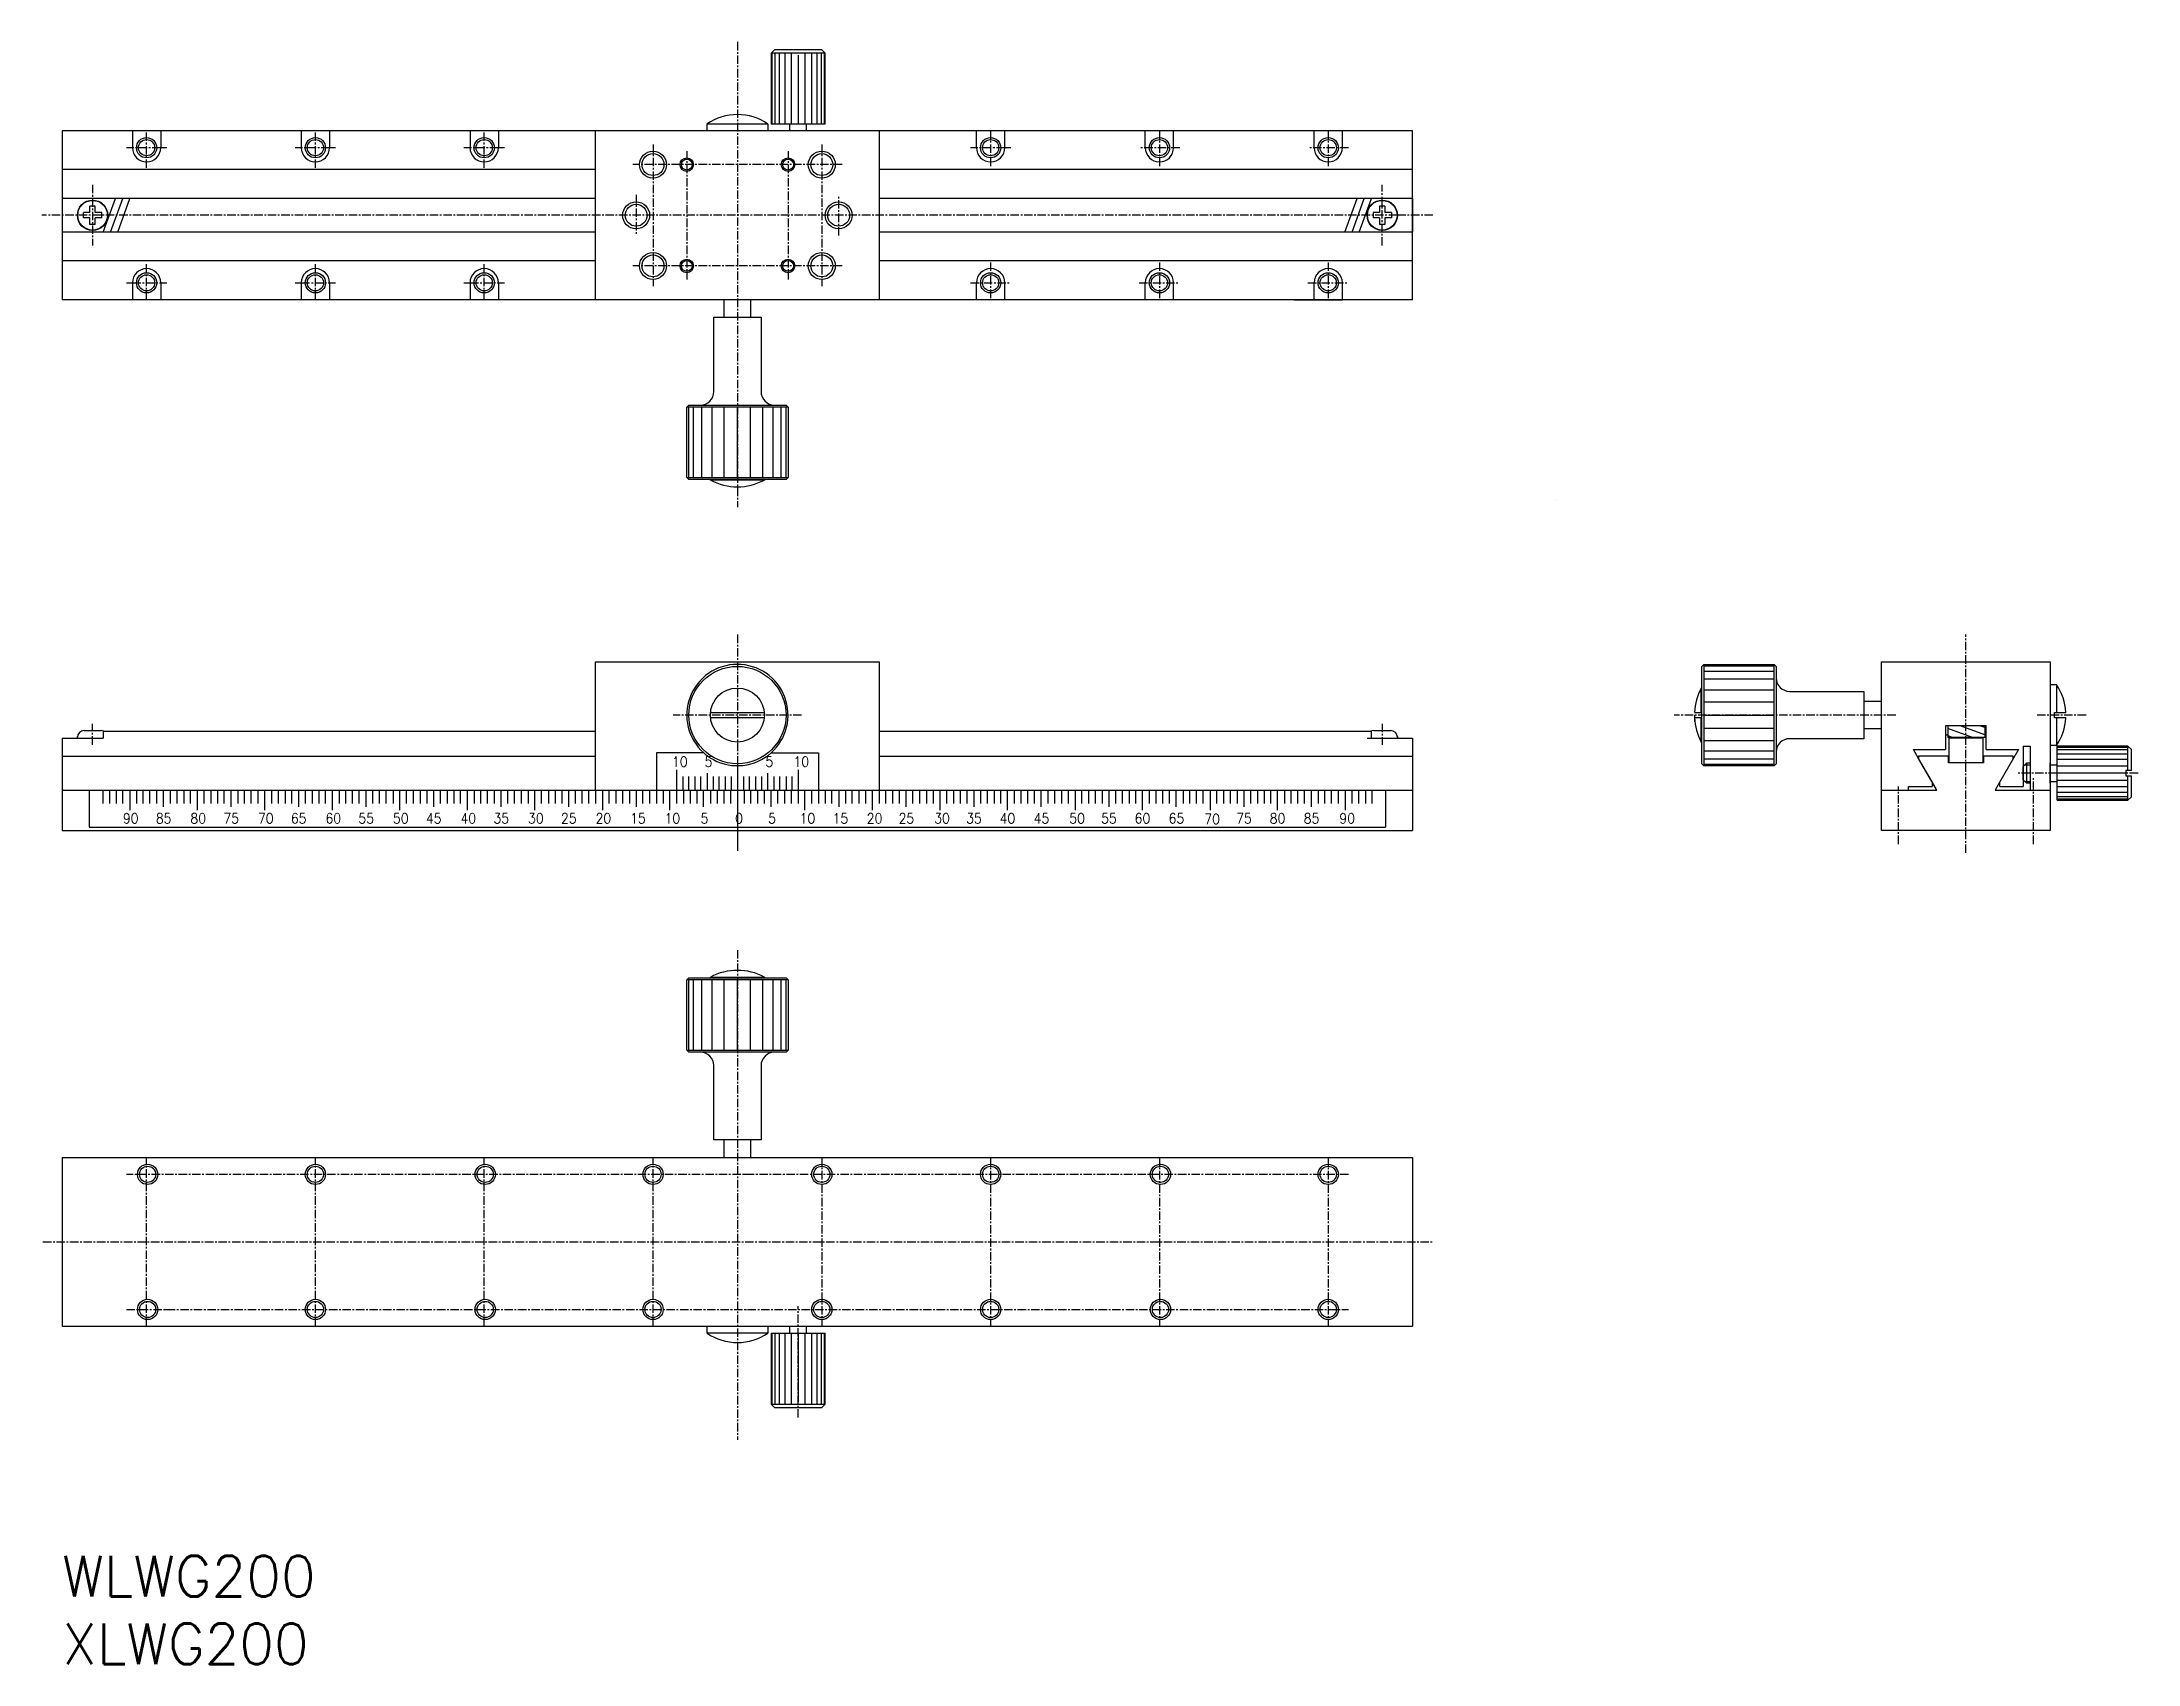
# Model space of a CAD drawing. Extents: x 1160 to 1471, y 1780 to 2020.
import ezdxf

# ---------------------------------------------------------------- set-up
doc = ezdxf.new("R2010")
doc.units = 0
doc.linetypes.add('CENTER', pattern=[2, 1.25, -0.25, 0.25, -0.25])
doc.layers.get('0').update_dxf_attribs({"linetype": 'CONTINUOUS'})
doc.layers.add('CENTER', color=1, linetype='CENTER')
doc.styles.add('CONVERTER_1', font='txt.shx', dxfattribs={"width": 0.9})
doc.styles.get("Standard").update_dxf_attribs({"font": 'TXT', "bigfont": 'BIGFONT'})

msp = doc.modelspace()

# ---------------------------------------------------------------- linework, layer by layer
at = {"color": 7, "linetype": 'CONTINUOUS'}
for p, q in [((1268.09, 2018.33), (1268.59, 2018.83)), ((1268.09, 2018.33), (1268.09, 2007.83)), ((1275.59, 2018.83), (1268.59, 2018.83)), ((1275.59, 2018.83), (1276.09, 2018.33)), ((1276.09, 2007.83), (1276.09, 2018.33)), ((1163.09, 2006.83), (1163.09, 2001.08)), ((1163.09, 2006.83), (1163.09, 1981.83)), ((1363.09, 2006.83), (1163.09, 2006.83)), ((1177.69, 2006.83), (1173.49, 2006.83)), ((1173.49, 2006.83), (1173.49, 2004.33)), ((1180.59, 2006.83), (1173.49, 2006.83)), ((1180.59, 2006.83), (1173.49, 2006.83)), ((1180.59, 2006.83), (1175.59, 2006.83)), ((1180.59, 2006.83), (1175.59, 2006.83)), ((1180.59, 2006.83), (1175.59, 2006.83)), ((1180.59, 2006.83), (1175.59, 2006.83)), ((1177.69, 2006.83), (1177.69, 2004.33)), ((1198.49, 2006.83), (1198.49, 2004.33)), ((1202.69, 2006.83), (1202.69, 2004.33)), ((1223.49, 2006.83), (1223.49, 2004.33)), ((1227.69, 2006.83), (1227.69, 2004.33)), ((1242.09, 2001.08), (1242.09, 2006.83)), ((1284.09, 2006.83), (1242.09, 2006.83)), ((1258.59, 2006.83), (1258.59, 2007.85)), ((1258.59, 2007.85), (1267.61, 2007.85)), ((1267.61, 2007.83), (1267.61, 2006.83)), ((1267.61, 2007.83), (1267.61, 2006.83)), ((1267.61, 2007.83), (1267.61, 2006.83)), ((1267.61, 2007.83), (1267.61, 2006.83)), ((1270.86, 2007.83), (1268.09, 2007.83)), ((1273.59, 2006.83), (1270.59, 2006.83)), ((1270.86, 2006.83), (1270.86, 2007.83)), ((1272.09, 2007.83), (1270.86, 2007.83)), ((1273.31, 2007.83), (1272.09, 2007.83)), ((1276.09, 2007.83), (1273.31, 2007.83)), ((1273.31, 2006.83), (1273.31, 2007.83)), ((1284.09, 2006.83), (1284.09, 2001.08)), ((1298.49, 2004.33), (1298.49, 2006.83)), ((1302.69, 2004.33), (1302.69, 2006.83)), ((1323.49, 2004.33), (1323.49, 2006.83)), ((1327.69, 2004.33), (1327.69, 2006.83)), ((1348.49, 2004.33), (1348.49, 2006.83)), ((1352.69, 2004.33), (1352.69, 2006.83)), ((1363.09, 2001.08), (1363.09, 2006.83)), ((1163.09, 2001.08), (1163.09, 1987.58)), ((1242.09, 2001.08), (1163.09, 2001.08)), ((1242.09, 1987.58), (1242.09, 2001.08)), ((1284.09, 2001.08), (1284.09, 1987.58)), ((1363.09, 2001.08), (1284.09, 2001.08)), ((1363.09, 1987.58), (1363.09, 2001.08)), ((1242.09, 1996.83), (1163.09, 1996.83)), ((1363.09, 1996.83), (1284.09, 1996.83)), ((1363.09, 1996.83), (1363.09, 1991.83)), ((1167.19, 1994.73), (1166.24, 1994.73)), ((1166.24, 1993.93), (1166.24, 1994.73)), ((1167.19, 1993.93), (1166.24, 1993.93)), ((1167.19, 1994.73), (1167.19, 1995.68)), ((1167.99, 1995.68), (1167.19, 1995.68)), ((1167.19, 1992.98), (1167.19, 1993.93)), ((1167.99, 1994.73), (1167.99, 1995.68)), ((1168.94, 1994.73), (1167.99, 1994.73)), ((1168.94, 1993.93), (1167.99, 1993.93)), ((1167.99, 1992.98), (1167.99, 1993.93)), ((1168.94, 1993.93), (1168.94, 1994.73)), ((1357.24, 1994.73), (1357.24, 1993.93)), ((1358.19, 1994.73), (1357.24, 1994.73)), ((1358.19, 1993.93), (1357.24, 1993.93)), ((1358.99, 1995.68), (1358.19, 1995.68)), ((1358.19, 1995.68), (1358.19, 1994.73)), ((1358.19, 1993.93), (1358.19, 1992.98)), ((1358.99, 1995.68), (1358.99, 1994.73)), ((1359.94, 1994.73), (1358.99, 1994.73)), ((1359.94, 1993.93), (1358.99, 1993.93)), ((1358.99, 1993.93), (1358.99, 1992.98)), ((1359.94, 1994.73), (1359.94, 1993.93)), ((1242.09, 1991.83), (1163.09, 1991.83)), ((1167.99, 1992.98), (1167.19, 1992.98)), ((1363.09, 1991.83), (1284.09, 1991.83)), ((1358.99, 1992.98), (1358.19, 1992.98)), ((1163.09, 1987.58), (1163.09, 1981.83)), ((1242.09, 1987.58), (1163.09, 1987.58)), ((1242.09, 1981.83), (1242.09, 1987.58)), ((1284.09, 1987.58), (1284.09, 1981.83)), ((1363.09, 1987.58), (1284.09, 1987.58)), ((1363.09, 1981.83), (1363.09, 1987.58)), ((1173.49, 1984.33), (1173.49, 1981.83)), ((1177.69, 1984.33), (1177.69, 1981.83)), ((1198.49, 1984.33), (1198.49, 1981.83)), ((1202.69, 1984.33), (1202.69, 1981.83)), ((1223.49, 1984.33), (1223.49, 1981.83)), ((1227.69, 1984.33), (1227.69, 1981.83)), ((1298.49, 1981.83), (1298.49, 1984.33)), ((1302.69, 1981.83), (1302.69, 1984.33)), ((1323.49, 1981.83), (1323.49, 1984.33)), ((1327.69, 1981.83), (1327.69, 1984.33)), ((1348.49, 1981.83), (1348.49, 1984.33)), ((1352.69, 1981.83), (1352.69, 1984.33)), ((1363.09, 1981.83), (1363.09, 1986.23)), ((1363.09, 1981.83), (1163.09, 1981.83)), ((1261.09, 1981.83), (1261.09, 1979.23)), ((1265.09, 1979.23), (1265.09, 1981.83)), ((1345.59, 1981.83), (1350.59, 1981.83)), ((1345.59, 1981.83), (1350.59, 1981.83)), ((1348.49, 1981.83), (1352.69, 1981.83)), ((1259.59, 1979.23), (1266.59, 1979.23)), ((1259.59, 1968.23), (1259.59, 1979.23)), ((1266.59, 1979.23), (1266.59, 1968.23)), ((1255.89, 1966.23), (1255.59, 1965.93)), ((1255.59, 1955.53), (1255.59, 1965.93)), ((1255.89, 1966.23), (1270.29, 1966.23)), ((1270.59, 1965.93), (1270.29, 1966.23)), ((1270.59, 1965.93), (1270.59, 1955.53)), ((1255.59, 1955.53), (1255.89, 1955.23)), ((1270.29, 1955.23), (1255.89, 1955.23)), ((1259.09, 1955.13), (1259.09, 1955.23)), ((1267.09, 1955.13), (1259.09, 1955.13)), ((1267.09, 1955.23), (1267.09, 1955.13)), ((1270.59, 1955.53), (1270.29, 1955.23)), ((1384.25, 1952.28), (1384.25, 1952.28)), ((1242.09, 1928.24), (1284.09, 1928.24)), ((1242.09, 1909.24), (1242.09, 1928.24)), ((1284.09, 1928.24), (1284.09, 1917.94)), ((1406.23, 1927.84), (1405.93, 1927.54)), ((1406.23, 1927.84), (1416.63, 1927.84)), ((1416.63, 1927.84), (1416.93, 1927.54)), ((1432.53, 1903.24), (1432.53, 1928.24)), ((1432.53, 1928.24), (1457.53, 1928.24)), ((1457.53, 1928.24), (1457.53, 1909.24)), ((1405.93, 1913.14), (1405.93, 1927.54)), ((1416.93, 1927.54), (1416.93, 1913.14)), ((1457.53, 1924.84), (1458.44, 1924.84)), ((1458.44, 1924.84), (1458.44, 1920.74)), ((1405.83, 1920.74), (1405.83, 1924.34)), ((1405.83, 1924.34), (1405.93, 1924.34)), ((1418.93, 1923.84), (1429.93, 1923.84)), ((1429.93, 1923.84), (1429.93, 1918.04)), ((1429.93, 1922.64), (1429.93, 1916.84)), ((1432.53, 1922.34), (1429.93, 1922.34)), ((1259.11, 1920.74), (1267.07, 1920.74)), ((1267.07, 1919.94), (1259.11, 1919.94)), ((1404.83, 1920.34), (1404.83, 1919.34)), ((1404.84, 1920.74), (1405.93, 1920.74)), ((1405.93, 1919.94), (1404.84, 1919.94)), ((1405.83, 1916.34), (1405.83, 1919.94)), ((1442.03, 1918.74), (1442.03, 1915.24)), ((1448.03, 1918.74), (1442.03, 1918.74)), ((1442.33, 1918.74), (1442.33, 1917.01)), ((1447.83, 1918.74), (1447.83, 1917.01)), ((1448.03, 1915.24), (1448.03, 1918.74)), ((1458.13, 1920.74), (1459.82, 1920.74)), ((1458.13, 1919.94), (1458.13, 1920.74)), ((1459.82, 1919.94), (1458.13, 1919.94)), ((1458.44, 1919.94), (1458.44, 1915.84)), ((1163.09, 1916.94), (1163.09, 1903.24)), ((1163.09, 1916.94), (1169.18, 1916.94)), ((1165.34, 1916.94), (1165.34, 1917.14)), ((1166.34, 1918.04), (1168.84, 1918.04)), ((1169.18, 1917.94), (1242.09, 1917.94)), ((1169.18, 1917.94), (1169.27, 1917.94)), ((1169.18, 1917.94), (1169.18, 1916.94)), ((1169.27, 1917.94), (1169.44, 1917.94)), ((1284.09, 1917.94), (1356.9, 1917.94)), ((1284.09, 1917.94), (1284.09, 1909.24)), ((1356.34, 1916.94), (1357, 1916.94)), ((1356.9, 1917.94), (1357, 1917.94)), ((1357, 1916.94), (1357, 1917.94)), ((1357, 1916.94), (1360.84, 1916.94)), ((1357, 1916.94), (1360.84, 1916.94)), ((1357.34, 1918.04), (1359.84, 1918.04)), ((1360.84, 1917.14), (1360.84, 1916.94)), ((1360.84, 1916.94), (1363.09, 1916.94)), ((1363.09, 1916.94), (1363.09, 1903.24)), ((1405.93, 1916.34), (1405.83, 1916.34)), ((1429.93, 1916.84), (1418.93, 1916.84)), ((1429.93, 1918.34), (1432.53, 1918.34)), ((1442.33, 1917.34), (1442.03, 1917.34)), ((1447.83, 1917.01), (1442.33, 1917.01)), ((1442.53, 1914.24), (1442.53, 1917.01)), ((1447.53, 1916.94), (1442.53, 1916.94)), ((1447.53, 1917.01), (1447.53, 1914.24)), ((1448.03, 1917.34), (1447.83, 1917.34)), ((1453.53, 1915.74), (1453.53, 1911.74)), ((1453.53, 1915.74), (1454.53, 1915.74)), ((1454.53, 1915.74), (1454.53, 1913.24)), ((1458.44, 1915.84), (1457.53, 1915.84)), ((1458.53, 1915.46), (1458.53, 1915.74)), ((1458.7, 1915.74), (1458.53, 1915.74)), ((1458.53, 1912.96), (1458.53, 1915.46)), ((1469.03, 1915.74), (1458.7, 1915.74)), ((1469.03, 1915.74), (1469.53, 1915.24)), ((1163.09, 1914.24), (1242.09, 1914.24)), ((1251.09, 1914.74), (1251.09, 1909.24)), ((1258.1, 1914.74), (1251.09, 1914.74)), ((1268.08, 1914.74), (1275.09, 1914.74)), ((1275.09, 1914.74), (1275.09, 1909.24)), ((1284.09, 1914.24), (1363.09, 1914.24)), ((1349.09, 1914.24), (1363.09, 1914.24)), ((1406.23, 1912.84), (1405.93, 1913.14)), ((1416.63, 1912.84), (1406.23, 1912.84)), ((1416.63, 1912.84), (1416.93, 1913.14)), ((1437.25, 1915.24), (1442.03, 1915.24)), ((1438.03, 1913.89), (1437.25, 1915.24)), ((1438.03, 1913.89), (1437.25, 1915.24)), ((1442.03, 1914.24), (1438.03, 1914.24)), ((1438.03, 1914.24), (1438.03, 1913.89)), ((1438.03, 1914.24), (1438.03, 1913.89)), ((1438.03, 1913.89), (1438.03, 1914.24)), ((1440.71, 1909.24), (1438.03, 1913.89)), ((1440.03, 1910.43), (1438.03, 1913.89)), ((1442.43, 1914.24), (1442.03, 1914.24)), ((1442.43, 1913.24), (1442.43, 1914.24)), ((1447.63, 1913.24), (1442.43, 1913.24)), ((1442.53, 1913.24), (1442.53, 1914.24)), ((1447.53, 1914.24), (1447.53, 1913.24)), ((1447.63, 1914.24), (1447.63, 1913.24)), ((1448.03, 1914.24), (1447.63, 1914.24)), ((1448.03, 1915.24), (1452.8, 1915.24)), ((1452.03, 1914.24), (1448.03, 1914.24)), ((1452.8, 1915.24), (1450.03, 1910.43)), ((1452.03, 1913.89), (1452.03, 1914.24)), ((1453.53, 1912.74), (1453.75, 1912.96)), ((1453.53, 1910.74), (1453.53, 1912.74)), ((1453.75, 1912.96), (1454.03, 1913.24)), ((1454.03, 1913.24), (1454.53, 1913.24)), ((1454.03, 1910.24), (1454.03, 1913.24)), ((1454.53, 1913.24), (1454.53, 1912.96)), ((1454.53, 1912.96), (1454.53, 1911.74)), ((1457.53, 1910.24), (1457.53, 1913.24)), ((1457.53, 1912.96), (1458.53, 1912.96)), ((1458.53, 1911.74), (1458.53, 1912.96)), ((1469.53, 1912.14), (1469.53, 1915.24)), ((1163.09, 1909.24), (1363.09, 1909.24)), ((1167.09, 1909.24), (1167.09, 1903.74)), ((1313.09, 1909.24), (1314.09, 1909.24)), ((1333.09, 1909.24), (1334.09, 1909.24)), ((1359.09, 1909.24), (1359.09, 1903.74)), ((1432.53, 1909.24), (1436.53, 1909.24)), ((1436.53, 1909.24), (1436.53, 1909.74)), ((1436.53, 1909.74), (1440.03, 1909.74)), ((1436.53, 1909.24), (1440.71, 1909.24)), ((1440.03, 1910.43), (1440.03, 1909.74)), ((1440.03, 1910.43), (1440.03, 1909.74)), ((1440.71, 1909.24), (1440.03, 1910.43)), ((1450.03, 1910.43), (1449.34, 1909.24)), ((1449.34, 1909.24), (1450.03, 1909.24)), ((1450.03, 1909.74), (1450.03, 1910.43)), ((1450.03, 1909.74), (1453.53, 1909.74)), ((1450.03, 1909.24), (1454.53, 1909.24)), ((1453.53, 1911.74), (1453.53, 1909.74)), ((1453.75, 1910.51), (1453.53, 1910.74)), ((1454.03, 1910.24), (1453.75, 1910.51)), ((1454.53, 1910.24), (1454.03, 1910.24)), ((1454.53, 1912.24), (1454.53, 1909.24)), ((1454.53, 1910.51), (1454.53, 1910.24)), ((1454.53, 1909.24), (1457.53, 1909.24)), ((1457.53, 1910.51), (1458.53, 1910.51)), ((1457.53, 1909.24), (1457.53, 1903.24)), ((1458.53, 1910.51), (1458.53, 1911.74)), ((1458.53, 1907.74), (1458.53, 1910.51)), ((1469.53, 1912.14), (1468.73, 1912.14)), ((1468.73, 1912.14), (1468.73, 1911.74)), ((1468.73, 1911.74), (1468.73, 1911.34)), ((1468.73, 1911.34), (1469.53, 1911.34)), ((1469.53, 1908.24), (1469.53, 1911.34)), ((1458.53, 1907.74), (1469.03, 1907.74)), ((1469.53, 1908.24), (1469.03, 1907.74)), ((1163.09, 1903.24), (1363.09, 1903.24)), ((1167.09, 1903.74), (1359.09, 1903.74)), ((1457.53, 1903.24), (1432.53, 1903.24)), ((1255.89, 1881.44), (1255.59, 1881.14)), ((1255.89, 1881.44), (1270.29, 1881.44)), ((1259.09, 1881.54), (1267.09, 1881.54)), ((1259.09, 1881.44), (1259.09, 1881.54)), ((1267.09, 1881.54), (1267.09, 1881.44)), ((1270.29, 1881.44), (1270.59, 1881.14)), ((1255.59, 1870.74), (1255.59, 1881.14)), ((1270.59, 1881.14), (1270.59, 1870.74)), ((1255.59, 1870.74), (1255.89, 1870.44)), ((1270.29, 1870.44), (1255.89, 1870.44)), ((1270.29, 1870.44), (1270.59, 1870.74)), ((1259.59, 1857.44), (1259.59, 1868.44)), ((1266.59, 1868.44), (1266.59, 1857.44)), ((1266.59, 1857.44), (1259.59, 1857.44)), ((1261.09, 1857.44), (1261.09, 1854.84)), ((1265.09, 1854.84), (1265.09, 1857.44)), ((1163.09, 1854.84), (1363.09, 1854.84)), ((1163.09, 1854.84), (1163.09, 1829.84)), ((1163.09, 1854.84), (1163.09, 1829.84)), ((1260.94, 1854.84), (1264.94, 1854.84)), ((1260.94, 1854.84), (1265.09, 1854.84)), ((1363.09, 1854.84), (1363.09, 1829.84)), ((1163.09, 1829.84), (1363.09, 1829.84)), ((1258.59, 1828.83), (1258.59, 1829.84)), ((1267.61, 1828.83), (1258.59, 1828.83)), ((1267.61, 1829.84), (1267.61, 1828.84)), ((1267.61, 1829.84), (1267.61, 1828.84)), ((1268.09, 1828.84), (1270.86, 1828.84)), ((1268.09, 1828.84), (1268.09, 1818.34)), ((1270.86, 1828.84), (1270.86, 1829.84)), ((1270.86, 1828.84), (1272.09, 1828.84)), ((1272.09, 1828.84), (1273.31, 1828.84)), ((1273.31, 1828.84), (1273.31, 1829.84)), ((1273.31, 1828.84), (1276.09, 1828.84)), ((1276.09, 1818.34), (1276.09, 1828.84)), ((1268.59, 1817.84), (1268.09, 1818.34)), ((1268.59, 1817.84), (1275.59, 1817.84)), ((1276.09, 1818.34), (1275.59, 1817.84))]:
    msp.add_line(p, q, dxfattribs=at)
at = {"color": 3, "linetype": 'CONTINUOUS'}
for p, q in [((1276.09, 2018.33), (1268.09, 2018.33)), ((1268.22, 2007.83), (1268.22, 2018.33)), ((1268.62, 2018.33), (1268.62, 2007.83)), ((1269.26, 2018.33), (1269.26, 2007.83)), ((1270.09, 2018.33), (1270.09, 2007.83)), ((1271.05, 2018.33), (1271.05, 2007.83)), ((1272.09, 2018.03), (1272.09, 2007.83)), ((1273.12, 2007.83), (1273.12, 2018.33)), ((1274.09, 2007.83), (1274.09, 2018.33)), ((1274.92, 2007.83), (1274.92, 2018.33)), ((1275.55, 2007.83), (1275.55, 2018.33)), ((1275.95, 2018.33), (1275.95, 2007.83)), ((1169.18, 1991.83), (1171, 1996.83)), ((1170.24, 1991.83), (1172.06, 1996.83)), ((1171.31, 1991.83), (1173.13, 1996.83)), ((1353.05, 1991.83), (1354.87, 1996.83)), ((1354.11, 1991.83), (1355.93, 1996.83)), ((1355.18, 1991.83), (1357, 1996.83)), ((1270.59, 1965.93), (1255.59, 1965.93)), ((1255.84, 1965.93), (1255.84, 1955.53)), ((1256.59, 1955.53), (1256.59, 1965.93)), ((1257.79, 1965.93), (1257.79, 1955.53)), ((1259.34, 1955.53), (1259.34, 1965.93)), ((1261.15, 1955.53), (1261.15, 1965.93)), ((1263.09, 1955.53), (1263.09, 1965.93)), ((1265.03, 1955.53), (1265.03, 1965.93)), ((1266.84, 1955.53), (1266.84, 1965.93)), ((1268.39, 1955.53), (1268.39, 1965.93)), ((1269.58, 1955.53), (1269.58, 1965.93)), ((1270.33, 1955.53), (1270.33, 1965.93)), ((1255.59, 1955.53), (1270.59, 1955.53)), ((1406.23, 1927.84), (1406.23, 1912.84)), ((1416.63, 1912.84), (1416.63, 1927.84)), ((1416.63, 1927.58), (1406.23, 1927.58)), ((1406.23, 1926.83), (1416.63, 1926.83)), ((1416.63, 1925.64), (1406.23, 1925.64)), ((1406.23, 1924.09), (1416.63, 1924.09)), ((1406.23, 1922.28), (1416.63, 1922.28)), ((1406.23, 1920.34), (1416.63, 1920.34)), ((1447.83, 1917.4), (1444.16, 1918.74)), ((1447.83, 1918.47), (1447.09, 1918.74)), ((1406.23, 1918.39), (1416.63, 1918.39)), ((1406.23, 1916.59), (1416.63, 1916.59)), ((1445.98, 1917.01), (1442.33, 1918.34)), ((1443.05, 1917.01), (1442.33, 1917.28)), ((1458.53, 1915.6), (1469.03, 1915.6)), ((1469.03, 1912.14), (1469.03, 1915.74)), ((1263.09, 1912.84), (1263.09, 1906.74)), ((1263.09, 1912.84), (1263.09, 1900.24)), ((1406.23, 1915.03), (1416.63, 1915.03)), ((1406.23, 1913.84), (1416.63, 1913.84)), ((1406.23, 1913.09), (1416.63, 1913.09)), ((1453.75, 1912.96), (1454.53, 1912.96)), ((1469.03, 1915.2), (1458.53, 1915.2)), ((1469.03, 1914.56), (1458.53, 1914.56)), ((1469.03, 1913.74), (1458.53, 1913.74)), ((1469.03, 1912.77), (1458.53, 1912.77)), ((1169.09, 1909.24), (1169.09, 1907.24)), ((1169.09, 1909.24), (1169.09, 1907.24)), ((1170.09, 1909.24), (1170.09, 1907.24)), ((1170.09, 1909.24), (1170.09, 1907.24)), ((1171.09, 1909.24), (1171.09, 1907.24)), ((1171.09, 1909.24), (1171.09, 1907.24)), ((1172.09, 1907.24), (1172.09, 1909.24)), ((1172.09, 1907.24), (1172.09, 1909.24)), ((1173.09, 1909.24), (1173.09, 1906.24)), ((1174.09, 1909.24), (1174.09, 1907.24)), ((1175.09, 1907.24), (1175.09, 1909.24)), ((1176.09, 1907.24), (1176.09, 1909.24)), ((1177.09, 1907.24), (1177.09, 1909.24)), ((1178.09, 1906.74), (1178.09, 1909.24)), ((1179.09, 1909.24), (1179.09, 1907.24)), ((1179.09, 1909.24), (1179.09, 1907.24)), ((1180.09, 1909.24), (1180.09, 1907.24)), ((1180.09, 1909.24), (1180.09, 1907.24)), ((1181.09, 1909.24), (1181.09, 1907.24)), ((1181.09, 1909.24), (1181.09, 1907.24)), ((1182.09, 1907.24), (1182.09, 1909.24)), ((1182.09, 1907.24), (1182.09, 1909.24)), ((1183.09, 1909.24), (1183.09, 1906.24)), ((1184.09, 1909.24), (1184.09, 1907.24)), ((1184.09, 1909.24), (1184.09, 1907.24)), ((1185.09, 1909.24), (1185.09, 1907.24)), ((1185.09, 1909.24), (1185.09, 1907.24)), ((1186.09, 1909.24), (1186.09, 1907.24)), ((1186.09, 1909.24), (1186.09, 1907.24)), ((1187.09, 1907.24), (1187.09, 1909.24)), ((1187.09, 1907.24), (1187.09, 1909.24)), ((1188.09, 1909.24), (1188.09, 1906.74)), ((1189.09, 1909.24), (1189.09, 1907.24)), ((1190.09, 1907.24), (1190.09, 1909.24)), ((1191.09, 1907.24), (1191.09, 1909.24)), ((1192.09, 1907.24), (1192.09, 1909.24)), ((1193.09, 1906.24), (1193.09, 1909.24)), ((1194.09, 1909.24), (1194.09, 1907.24)), ((1194.09, 1909.24), (1194.09, 1907.24)), ((1195.09, 1909.24), (1195.09, 1907.24)), ((1195.09, 1909.24), (1195.09, 1907.24)), ((1196.09, 1909.24), (1196.09, 1907.24)), ((1196.09, 1909.24), (1196.09, 1907.24)), ((1197.09, 1907.24), (1197.09, 1909.24)), ((1197.09, 1907.24), (1197.09, 1909.24)), ((1198.09, 1909.24), (1198.09, 1906.74)), ((1199.09, 1909.24), (1199.09, 1907.24)), ((1199.09, 1909.24), (1199.09, 1907.24)), ((1200.09, 1909.24), (1200.09, 1907.24)), ((1200.09, 1909.24), (1200.09, 1907.24)), ((1201.09, 1909.24), (1201.09, 1907.24)), ((1201.09, 1909.24), (1201.09, 1907.24)), ((1202.09, 1907.24), (1202.09, 1909.24)), ((1202.09, 1907.24), (1202.09, 1909.24)), ((1203.09, 1909.24), (1203.09, 1906.24)), ((1204.09, 1909.24), (1204.09, 1907.24)), ((1205.09, 1907.24), (1205.09, 1909.24)), ((1206.09, 1907.24), (1206.09, 1909.24)), ((1207.09, 1907.24), (1207.09, 1909.24)), ((1208.09, 1906.74), (1208.09, 1909.24)), ((1209.09, 1907.24), (1209.09, 1909.24)), ((1210.09, 1907.24), (1210.09, 1909.24)), ((1211.09, 1907.24), (1211.09, 1909.24)), ((1212.09, 1909.24), (1212.09, 1907.24)), ((1213.09, 1906.24), (1213.09, 1909.24)), ((1214.09, 1907.24), (1214.09, 1909.24)), ((1215.09, 1909.24), (1215.09, 1907.24)), ((1216.09, 1909.24), (1216.09, 1907.24)), ((1217.09, 1909.24), (1217.09, 1907.24)), ((1218.09, 1909.24), (1218.09, 1906.74)), ((1219.09, 1909.24), (1219.09, 1907.24)), ((1219.09, 1909.24), (1219.09, 1907.24)), ((1220.09, 1909.24), (1220.09, 1907.24)), ((1220.09, 1909.24), (1220.09, 1907.24)), ((1221.09, 1909.24), (1221.09, 1907.24)), ((1221.09, 1909.24), (1221.09, 1907.24)), ((1222.09, 1907.24), (1222.09, 1909.24)), ((1222.09, 1907.24), (1222.09, 1909.24)), ((1223.09, 1909.24), (1223.09, 1906.24)), ((1224.09, 1909.24), (1224.09, 1907.24)), ((1225.09, 1907.24), (1225.09, 1909.24)), ((1226.09, 1907.24), (1226.09, 1909.24)), ((1227.09, 1907.24), (1227.09, 1909.24)), ((1228.09, 1906.74), (1228.09, 1909.24)), ((1229.09, 1907.24), (1229.09, 1909.24)), ((1230.09, 1907.24), (1230.09, 1909.24)), ((1231.09, 1907.24), (1231.09, 1909.24)), ((1232.09, 1909.24), (1232.09, 1907.24)), ((1233.09, 1906.24), (1233.09, 1909.24)), ((1234.09, 1907.24), (1234.09, 1909.24)), ((1235.09, 1909.24), (1235.09, 1907.24)), ((1236.09, 1909.24), (1236.09, 1907.24)), ((1237.09, 1909.24), (1237.09, 1907.24)), ((1238.09, 1909.24), (1238.09, 1906.74)), ((1239.09, 1907.24), (1239.09, 1909.24)), ((1240.09, 1907.24), (1240.09, 1909.24)), ((1241.09, 1907.24), (1241.09, 1909.24)), ((1242.09, 1909.24), (1242.09, 1907.24)), ((1243.09, 1909.24), (1243.09, 1906.24)), ((1244.09, 1907.24), (1244.09, 1909.24)), ((1245.09, 1909.24), (1245.09, 1907.24)), ((1246.09, 1909.24), (1246.09, 1907.24)), ((1247.09, 1909.24), (1247.09, 1907.24)), ((1247.09, 1909.24), (1247.09, 1907.24)), ((1248.09, 1909.24), (1248.09, 1906.74)), ((1249.09, 1907.24), (1249.09, 1909.24)), ((1249.09, 1907.24), (1249.09, 1909.24)), ((1250.09, 1909.24), (1250.09, 1907.24)), ((1250.09, 1909.24), (1250.09, 1907.24)), ((1251.09, 1909.24), (1251.09, 1907.24)), ((1251.09, 1909.24), (1251.09, 1907.24)), ((1252.09, 1909.24), (1252.09, 1907.24)), ((1252.09, 1909.24), (1252.09, 1907.24)), ((1253.09, 1906.24), (1253.09, 1909.24)), ((1254.09, 1912.24), (1254.09, 1907.24)), ((1254.09, 1909.24), (1254.09, 1907.24)), ((1254.99, 1911.24), (1254.99, 1909.24)), ((1254.99, 1911.24), (1254.99, 1909.24)), ((1255.09, 1909.24), (1255.09, 1907.24)), ((1255.09, 1909.24), (1255.09, 1907.24)), ((1255.89, 1909.24), (1255.89, 1911.24)), ((1256.09, 1909.24), (1256.09, 1907.24)), ((1256.09, 1909.24), (1256.09, 1907.24)), ((1256.79, 1911.24), (1256.79, 1909.24)), ((1257.09, 1909.24), (1257.09, 1907.24)), ((1257.09, 1909.24), (1257.09, 1907.24)), ((1257.69, 1909.24), (1257.69, 1911.24)), ((1258.09, 1906.74), (1258.09, 1909.24)), ((1258.09, 1906.74), (1258.09, 1909.24)), ((1258.59, 1911.74), (1258.59, 1909.24)), ((1259.09, 1909.24), (1259.09, 1907.24)), ((1259.09, 1909.24), (1259.09, 1907.24)), ((1259.49, 1911.24), (1259.49, 1909.24)), ((1260.09, 1909.24), (1260.09, 1907.24)), ((1260.09, 1909.24), (1260.09, 1907.24)), ((1260.39, 1909.24), (1260.39, 1911.24)), ((1261.09, 1909.24), (1261.09, 1907.24)), ((1261.09, 1909.24), (1261.09, 1907.24)), ((1261.29, 1911.24), (1261.29, 1909.24)), ((1262.09, 1909.24), (1262.09, 1907.24)), ((1262.09, 1909.24), (1262.09, 1907.24)), ((1262.19, 1909.24), (1262.19, 1911.24)), ((1263.99, 1911.24), (1263.99, 1909.24)), ((1264.09, 1909.24), (1264.09, 1907.24)), ((1264.09, 1909.24), (1264.09, 1907.24)), ((1264.89, 1909.24), (1264.89, 1911.24)), ((1265.09, 1907.24), (1265.09, 1909.24)), ((1265.09, 1907.24), (1265.09, 1909.24)), ((1265.79, 1911.24), (1265.79, 1909.24)), ((1266.09, 1907.24), (1266.09, 1909.24)), ((1266.09, 1907.24), (1266.09, 1909.24)), ((1266.69, 1909.24), (1266.69, 1911.24)), ((1267.09, 1907.24), (1267.09, 1909.24)), ((1267.09, 1907.24), (1267.09, 1909.24)), ((1267.59, 1909.24), (1267.59, 1911.74)), ((1268.09, 1906.74), (1268.09, 1909.24)), ((1268.09, 1906.74), (1268.09, 1909.24)), ((1268.49, 1911.24), (1268.49, 1909.24)), ((1269.09, 1907.24), (1269.09, 1909.24)), ((1269.09, 1907.24), (1269.09, 1909.24)), ((1269.39, 1909.24), (1269.39, 1911.24)), ((1270.09, 1907.24), (1270.09, 1909.24)), ((1270.09, 1907.24), (1270.09, 1909.24)), ((1270.29, 1911.24), (1270.29, 1909.24)), ((1271.09, 1907.24), (1271.09, 1909.24)), ((1271.09, 1907.24), (1271.09, 1909.24)), ((1271.19, 1909.24), (1271.19, 1911.24)), ((1272.09, 1912.24), (1272.09, 1907.24)), ((1272.09, 1909.24), (1272.09, 1907.24)), ((1273.09, 1906.74), (1273.09, 1909.24)), ((1273.09, 1906.24), (1273.09, 1909.24)), ((1274.09, 1907.24), (1274.09, 1909.24)), ((1274.09, 1907.24), (1274.09, 1909.24)), ((1275.09, 1909.24), (1275.09, 1907.24)), ((1275.09, 1909.24), (1275.09, 1907.24)), ((1276.09, 1909.24), (1276.09, 1907.24)), ((1276.09, 1909.24), (1276.09, 1907.24)), ((1277.09, 1907.24), (1277.09, 1909.24)), ((1277.09, 1907.24), (1277.09, 1909.24)), ((1278.09, 1909.24), (1278.09, 1906.74)), ((1279.09, 1909.24), (1279.09, 1907.24)), ((1279.09, 1909.24), (1279.09, 1907.24)), ((1280.09, 1907.24), (1280.09, 1909.24)), ((1281.09, 1909.24), (1281.09, 1907.24)), ((1282.09, 1907.24), (1282.09, 1909.24)), ((1283.09, 1906.24), (1283.09, 1909.24)), ((1284.09, 1909.24), (1284.09, 1907.24)), ((1285.09, 1907.24), (1285.09, 1909.24)), ((1286.09, 1907.24), (1286.09, 1909.24)), ((1287.09, 1907.24), (1287.09, 1909.24)), ((1288.09, 1906.74), (1288.09, 1909.24)), ((1289.09, 1907.24), (1289.09, 1909.24)), ((1290.09, 1907.24), (1290.09, 1909.24)), ((1291.09, 1909.24), (1291.09, 1907.24)), ((1292.09, 1909.24), (1292.09, 1907.24)), ((1293.09, 1909.24), (1293.09, 1906.24)), ((1294.09, 1907.24), (1294.09, 1909.24)), ((1295.09, 1909.24), (1295.09, 1907.24)), ((1296.09, 1909.24), (1296.09, 1907.24)), ((1297.09, 1909.24), (1297.09, 1907.24)), ((1298.09, 1909.24), (1298.09, 1906.74)), ((1299.09, 1909.24), (1299.09, 1907.24)), ((1300.09, 1909.24), (1300.09, 1907.24)), ((1301.09, 1909.24), (1301.09, 1907.24)), ((1302.09, 1907.24), (1302.09, 1909.24)), ((1303.09, 1906.24), (1303.09, 1909.24)), ((1304.09, 1909.24), (1304.09, 1907.24)), ((1305.09, 1907.24), (1305.09, 1909.24)), ((1306.09, 1907.24), (1306.09, 1909.24)), ((1307.09, 1907.24), (1307.09, 1909.24)), ((1308.09, 1906.74), (1308.09, 1909.24)), ((1309.09, 1907.24), (1309.09, 1909.24)), ((1310.09, 1907.24), (1310.09, 1909.24)), ((1311.09, 1909.24), (1311.09, 1907.24)), ((1312.09, 1909.24), (1312.09, 1907.24)), ((1313.09, 1909.24), (1313.09, 1906.24)), ((1314.09, 1907.24), (1314.09, 1909.24)), ((1315.09, 1909.24), (1315.09, 1907.24)), ((1316.09, 1909.24), (1316.09, 1907.24)), ((1317.09, 1909.24), (1317.09, 1907.24)), ((1318.09, 1909.24), (1318.09, 1906.74)), ((1319.09, 1909.24), (1319.09, 1907.24)), ((1320.09, 1909.24), (1320.09, 1907.24)), ((1321.09, 1909.24), (1321.09, 1907.24)), ((1322.09, 1907.24), (1322.09, 1909.24)), ((1323.09, 1906.24), (1323.09, 1909.24)), ((1324.09, 1909.24), (1324.09, 1907.24)), ((1325.09, 1907.24), (1325.09, 1909.24)), ((1326.09, 1907.24), (1326.09, 1909.24)), ((1327.09, 1907.24), (1327.09, 1909.24)), ((1328.09, 1906.74), (1328.09, 1909.24)), ((1329.09, 1909.24), (1329.09, 1907.24)), ((1330.09, 1907.24), (1330.09, 1909.24)), ((1331.09, 1907.24), (1331.09, 1909.24)), ((1332.09, 1907.24), (1332.09, 1909.24)), ((1333.09, 1909.24), (1333.09, 1906.24)), ((1334.09, 1907.24), (1334.09, 1909.24)), ((1335.09, 1909.24), (1335.09, 1907.24)), ((1336.09, 1909.24), (1336.09, 1907.24)), ((1337.09, 1909.24), (1337.09, 1907.24)), ((1338.09, 1909.24), (1338.09, 1906.74)), ((1339.09, 1909.24), (1339.09, 1907.24)), ((1340.09, 1909.24), (1340.09, 1907.24)), ((1341.09, 1909.24), (1341.09, 1907.24)), ((1342.09, 1907.24), (1342.09, 1909.24)), ((1343.09, 1906.24), (1343.09, 1909.24)), ((1344.09, 1909.24), (1344.09, 1907.24)), ((1345.09, 1907.24), (1345.09, 1909.24)), ((1346.09, 1907.24), (1346.09, 1909.24)), ((1347.09, 1907.24), (1347.09, 1909.24)), ((1348.09, 1906.74), (1348.09, 1909.24)), ((1349.09, 1909.24), (1349.09, 1907.24)), ((1350.09, 1907.24), (1350.09, 1909.24)), ((1351.09, 1907.24), (1351.09, 1909.24)), ((1352.09, 1907.24), (1352.09, 1909.24)), ((1353.09, 1909.24), (1353.09, 1906.24)), ((1354.09, 1909.24), (1354.09, 1907.24)), ((1355.09, 1909.24), (1355.09, 1907.24)), ((1356.09, 1909.24), (1356.09, 1907.24)), ((1357.09, 1907.24), (1357.09, 1909.24)), ((1453.75, 1910.51), (1454.53, 1910.51)), ((1468.73, 1911.74), (1458.53, 1911.74)), ((1458.53, 1910.7), (1469.03, 1910.7)), ((1458.53, 1909.74), (1469.03, 1909.74)), ((1469.03, 1907.74), (1469.03, 1911.34)), ((1458.53, 1908.91), (1469.03, 1908.91)), ((1458.53, 1908.27), (1469.03, 1908.27)), ((1469.03, 1907.87), (1458.53, 1907.87)), ((1270.59, 1881.14), (1255.59, 1881.14)), ((1255.84, 1881.14), (1255.84, 1870.74)), ((1256.59, 1870.74), (1256.59, 1881.14)), ((1257.79, 1881.14), (1257.79, 1870.74)), ((1259.34, 1870.74), (1259.34, 1881.14)), ((1261.15, 1870.74), (1261.15, 1881.14)), ((1263.09, 1870.74), (1263.09, 1881.14)), ((1265.03, 1870.74), (1265.03, 1881.14)), ((1266.84, 1870.74), (1266.84, 1881.14)), ((1268.39, 1870.74), (1268.39, 1881.14)), ((1269.58, 1870.74), (1269.58, 1881.14)), ((1270.33, 1870.74), (1270.33, 1881.14)), ((1255.59, 1870.74), (1270.59, 1870.74)), ((1268.22, 1818.34), (1268.22, 1828.84)), ((1268.62, 1828.84), (1268.62, 1818.34)), ((1269.26, 1828.84), (1269.26, 1818.34)), ((1270.09, 1828.84), (1270.09, 1818.34)), ((1271.05, 1828.84), (1271.05, 1818.34)), ((1272.09, 1828.84), (1272.09, 1818.64)), ((1273.12, 1818.34), (1273.12, 1828.84)), ((1274.09, 1818.34), (1274.09, 1828.84)), ((1274.92, 1818.34), (1274.92, 1828.84)), ((1275.55, 1818.34), (1275.55, 1828.84)), ((1275.95, 1828.84), (1275.95, 1818.34)), ((1268.09, 1818.34), (1276.09, 1818.34))]:
    msp.add_line(p, q, dxfattribs=at)
for centre, radius in [((1175.59, 2004.33), 1.5), ((1200.59, 2004.33), 1.5), ((1225.59, 2004.33), 1.5), ((1300.59, 2004.33), 1.5), ((1325.59, 2004.33), 1.5), ((1350.59, 2004.33), 1.5), ((1250.59, 2001.83), 2), ((1255.59, 2001.83), 1), ((1270.59, 2001.83), 1), ((1275.59, 2001.83), 2), ((1248.09, 1994.33), 2), ((1278.09, 1994.33), 2), ((1250.59, 1986.83), 2), ((1255.59, 1986.83), 1), ((1270.59, 1986.83), 1), ((1275.59, 1986.83), 2), ((1175.59, 1984.33), 1.5), ((1200.59, 1984.33), 1.5), ((1225.59, 1984.33), 1.5), ((1300.59, 1984.33), 1.5), ((1325.59, 1984.33), 1.5), ((1350.59, 1984.33), 1.5), ((1263.09, 1920.34), 7.2), ((1263.09, 1920.34), 4), ((1175.74, 1852.34), 1.5), ((1200.59, 1852.34), 1.5), ((1225.74, 1852.34), 1.5), ((1250.59, 1852.34), 1.5), ((1275.59, 1852.34), 1.5), ((1300.59, 1852.34), 1.5), ((1325.74, 1852.34), 1.5), ((1350.59, 1852.34), 1.5), ((1175.74, 1832.34), 1.5), ((1200.59, 1832.34), 1.5), ((1225.74, 1832.34), 1.5), ((1250.59, 1832.34), 1.5), ((1275.59, 1832.34), 1.5), ((1300.59, 1832.34), 1.5), ((1325.74, 1832.34), 1.5), ((1350.59, 1832.34), 1.5)]:
    msp.add_circle(centre, radius, dxfattribs=at)
at = {"color": 7, "linetype": 'CONTINUOUS'}
for centre, radius in [((1175.59, 2004.33), 1.2), ((1200.59, 2004.33), 1.2), ((1225.59, 2004.33), 1.2), ((1300.59, 2004.33), 1.2), ((1325.59, 2004.33), 1.2), ((1350.59, 2004.33), 1.2), ((1250.59, 2001.83), 1.62), ((1255.59, 2001.83), 0.8), ((1270.59, 2001.83), 0.8), ((1275.59, 2001.83), 1.62), ((1167.59, 1994.33), 2.25), ((1167.59, 1994.33), 2.2), ((1358.59, 1994.33), 2.25), ((1358.59, 1994.33), 2.2), ((1248.09, 1994.33), 1.62), ((1278.09, 1994.33), 1.62), ((1250.59, 1986.83), 1.62), ((1255.59, 1986.83), 0.8), ((1270.59, 1986.83), 0.8), ((1275.59, 1986.83), 1.62), ((1175.59, 1984.33), 1.2), ((1200.59, 1984.33), 1.2), ((1225.59, 1984.33), 1.2), ((1300.59, 1984.33), 1.2), ((1325.59, 1984.33), 1.2), ((1350.59, 1984.33), 1.2), ((1175.74, 1852.34), 1.2), ((1200.59, 1852.34), 1.2), ((1225.74, 1852.34), 1.2), ((1250.59, 1852.34), 1.2), ((1275.59, 1852.34), 1.2), ((1300.59, 1852.34), 1.2), ((1325.74, 1852.34), 1.2), ((1350.59, 1852.34), 1.2), ((1175.74, 1832.34), 1.2), ((1200.59, 1832.34), 1.2), ((1225.74, 1832.34), 1.2), ((1250.59, 1832.34), 1.2), ((1275.59, 1832.34), 1.2), ((1300.59, 1832.34), 1.2), ((1325.74, 1832.34), 1.2), ((1350.59, 1832.34), 1.2)]:
    msp.add_circle(centre, radius, dxfattribs=at)
for centre, radius, start, end in [((1263.09, 2001.23), 8, 55.5885, 124.2289), ((1175.59, 2004.33), 2.1, 180, 0), ((1200.59, 2004.33), 2.1, 180, 0), ((1225.59, 2004.33), 2.1, 180, 0), ((1300.59, 2004.33), 2.1, 180, 0), ((1325.59, 2004.33), 2.1, 180, 0), ((1350.59, 2004.33), 2.1, 180, 0), ((1175.59, 1984.33), 2.1, 0, 180), ((1200.59, 1984.33), 2.1, 0, 180), ((1225.59, 1984.33), 2.1, 0, 180), ((1300.59, 1984.33), 2.1, 0, 180), ((1325.59, 1984.33), 2.1, 0, 180), ((1350.59, 1984.33), 2.1, 0, 180), ((1257.59, 1968.23), 2, 270, 0), ((1268.59, 1968.23), 2, 180, 270), ((1263.09, 1962.63), 8.5, 241.9275, 298.0725), ((1263.09, 1920.34), 7.5, 311.6975, 228.3025), ((1418.93, 1925.84), 2, 180, 270), ((1451.83, 1920.34), 8, 2.866, 34.2289), ((1413.33, 1920.34), 8.5, 151.9275, 177.3027), ((1413.33, 1920.34), 8.5, 182.6973, 208.0725), ((1451.83, 1920.34), 8, 325.7711, 357.134), ((1166.34, 1917.04), 1, 90, 180), ((1168.84, 1917.04), 1, 64.1581, 90), ((1357.34, 1917.04), 1, 90, 115.8419), ((1359.84, 1917.04), 1, 0, 90), ((1418.93, 1914.84), 2, 90, 180), ((1263.09, 1920.34), 7.5, 228.3025, 241.6424), ((1263.09, 1920.34), 7.5, 241.6424, 311.6975), ((1263.09, 1874.04), 8.5, 61.9275, 118.0725), ((1257.59, 1868.44), 2, 0, 90), ((1268.59, 1868.44), 2, 90, 180), ((1263.09, 1835.44), 8, 235.7711, 304.4115)]:
    msp.add_arc(centre, radius, start, end, dxfattribs=at)
at = {"layer": 'CENTER', "color": 1, "linetype": 'CENTER'}
for p, q in [((1263.09, 2019.99), (1263.09, 1951.13)), ((1175.59, 2001.33), (1175.59, 2006.83)), ((1200.59, 2001.33), (1200.59, 2006.83)), ((1225.59, 2001.33), (1225.59, 2006.83)), ((1300.59, 2006.83), (1300.59, 2001.33)), ((1325.59, 2006.83), (1325.59, 2001.33)), ((1350.59, 2006.83), (1350.59, 2001.33)), ((1173.49, 2004.33), (1172.59, 2004.33)), ((1177.69, 2004.33), (1173.49, 2004.33)), ((1174.39, 2004.33), (1174.09, 2004.33)), ((1178.59, 2004.33), (1177.69, 2004.33)), ((1198.49, 2004.33), (1197.59, 2004.33)), ((1202.69, 2004.33), (1198.49, 2004.33)), ((1199.39, 2004.33), (1199.09, 2004.33)), ((1203.59, 2004.33), (1202.69, 2004.33)), ((1223.49, 2004.33), (1222.59, 2004.33)), ((1227.69, 2004.33), (1223.49, 2004.33)), ((1224.39, 2004.33), (1224.09, 2004.33)), ((1228.59, 2004.33), (1227.69, 2004.33)), ((1250.59, 2004.83), (1250.59, 1983.83)), ((1255.59, 2003.83), (1255.59, 1984.83)), ((1270.59, 2003.83), (1270.59, 1984.83)), ((1275.59, 2004.83), (1275.59, 1983.83)), ((1298.49, 2004.33), (1297.59, 2004.33)), ((1302.69, 2004.33), (1298.49, 2004.33)), ((1302.09, 2004.33), (1301.79, 2004.33)), ((1303.59, 2004.33), (1302.69, 2004.33)), ((1328.59, 2004.33), (1322.59, 2004.33)), ((1353.59, 2004.33), (1347.59, 2004.33)), ((1278.59, 2001.83), (1247.59, 2001.83)), ((1255.59, 2001.03), (1255.59, 2000.83)), ((1270.59, 2001.03), (1270.59, 2000.83)), ((1167.59, 1998.83), (1167.59, 1989.83)), ((1248.09, 1997.33), (1248.09, 1991.33)), ((1278.09, 1991.33), (1278.09, 1997.33)), ((1358.59, 1989.83), (1358.59, 1998.83)), ((1358.59, 1989.83), (1358.59, 1998.83)), ((1358.59, 1989.83), (1358.59, 1998.83)), ((1360.79, 1994.33), (1160.09, 1994.33)), ((1366.09, 1994.33), (1360.84, 1994.33)), ((1175.59, 1981.83), (1175.59, 1987.33)), ((1200.59, 1981.83), (1200.59, 1987.33)), ((1225.59, 1981.83), (1225.59, 1987.33)), ((1278.59, 1986.83), (1247.59, 1986.83)), ((1300.59, 1987.33), (1300.59, 1981.83)), ((1325.59, 1987.33), (1325.59, 1981.83)), ((1350.59, 1987.33), (1350.59, 1981.83)), ((1172.59, 1984.33), (1173.49, 1984.33)), ((1173.49, 1984.33), (1177.69, 1984.33)), ((1174.09, 1984.33), (1174.39, 1984.33)), ((1177.69, 1984.33), (1178.59, 1984.33)), ((1197.59, 1984.33), (1198.49, 1984.33)), ((1198.49, 1984.33), (1202.69, 1984.33)), ((1199.09, 1984.33), (1199.39, 1984.33)), ((1202.69, 1984.33), (1203.59, 1984.33)), ((1222.59, 1984.33), (1223.49, 1984.33)), ((1223.49, 1984.33), (1227.69, 1984.33)), ((1224.09, 1984.33), (1224.39, 1984.33)), ((1227.69, 1984.33), (1228.59, 1984.33)), ((1255.59, 1986.03), (1255.59, 1985.83)), ((1270.59, 1986.03), (1270.59, 1985.83)), ((1297.59, 1984.33), (1303.59, 1984.33)), ((1322.59, 1984.33), (1328.59, 1984.33)), ((1347.59, 1984.33), (1353.59, 1984.33)), ((1351.79, 1984.33), (1352.09, 1984.33)), ((1263.09, 1932.24), (1263.09, 1903.24)), ((1445.03, 1899.94), (1445.03, 1932.24)), ((1167.59, 1915.94), (1167.59, 1919.04)), ((1167.59, 1915.94), (1167.59, 1919.04)), ((1272.59, 1920.34), (1253.59, 1920.34)), ((1358.59, 1919.04), (1358.59, 1915.94)), ((1358.59, 1919.04), (1358.59, 1915.94)), ((1434.63, 1920.34), (1401.83, 1920.34)), ((1462.82, 1920.34), (1455.43, 1920.34)), ((1435.03, 1901.24), (1435.03, 1909.74)), ((1470.53, 1911.74), (1452.53, 1911.74)), ((1455.03, 1901.24), (1455.03, 1911.24)), ((1263.09, 1885.54), (1263.09, 1813.03)), ((1175.59, 1829.84), (1175.59, 1854.84)), ((1200.59, 1829.84), (1200.59, 1854.84)), ((1225.59, 1829.84), (1225.59, 1854.84)), ((1250.59, 1829.84), (1250.59, 1854.84)), ((1275.59, 1854.84), (1275.59, 1829.84)), ((1300.59, 1854.84), (1300.59, 1829.84)), ((1325.59, 1854.84), (1325.59, 1829.84)), ((1350.59, 1854.84), (1350.59, 1829.84)), ((1353.59, 1852.34), (1172.59, 1852.34)), ((1199.39, 1852.34), (1199.09, 1852.34)), ((1224.54, 1852.34), (1224.24, 1852.34)), ((1249.39, 1852.34), (1249.09, 1852.34)), ((1264.44, 1852.34), (1264.14, 1852.34)), ((1277.09, 1852.34), (1276.79, 1852.34)), ((1302.09, 1852.34), (1301.79, 1852.34)), ((1327.24, 1852.34), (1326.94, 1852.34)), ((1352.09, 1852.34), (1351.79, 1852.34)), ((1160.24, 1842.34), (1366.09, 1842.34)), ((1172.59, 1832.34), (1353.59, 1832.34)), ((1174.24, 1832.34), (1174.54, 1832.34)), ((1178.24, 1832.34), (1178.54, 1832.34)), ((1199.09, 1832.34), (1199.39, 1832.34)), ((1224.24, 1832.34), (1224.54, 1832.34)), ((1249.09, 1832.34), (1249.39, 1832.34)), ((1264.14, 1832.34), (1264.44, 1832.34)), ((1272.09, 1816.34), (1272.09, 1832.84)), ((1276.79, 1832.34), (1277.09, 1832.34)), ((1276.79, 1832.34), (1277.09, 1832.34)), ((1301.79, 1832.34), (1302.09, 1832.34)), ((1326.94, 1832.34), (1327.24, 1832.34)), ((1351.79, 1832.34), (1352.09, 1832.34))]:
    msp.add_line(p, q, dxfattribs=at)

# ---------------------------------------------------------------- texts
at = {"color": 3, "linetype": 'CONTINUOUS', "style": 'CONVERTER_1', "width": 0.9}
for s, p in [('10', (1253.4, 1912.69)), ('5', (1258.24, 1912.69)), ('5', (1267.24, 1912.69)), ('10', (1271.4, 1912.69)), ('90', (1172.08, 1904.29)), ('85', (1176.96, 1904.29)), ('80', (1182.08, 1904.29)), ('75', (1186.96, 1904.29)), ('70', (1192.08, 1904.29)), ('65', (1196.96, 1904.29)), ('60', (1202.08, 1904.29)), ('55', (1206.96, 1904.29)), ('50', (1212.08, 1904.29)), ('45', (1216.96, 1904.29)), ('40', (1222.08, 1904.29)), ('35', (1226.96, 1904.29)), ('30', (1232.08, 1904.29)), ('25', (1236.96, 1904.29)), ('20', (1242.08, 1904.29)), ('15', (1247.19, 1904.29)), ('10', (1252.3, 1904.29)), ('5', (1257.64, 1904.29)), ('0', (1262.75, 1904.29)), ('5', (1267.64, 1904.29)), ('10', (1272.3, 1904.29)), ('15', (1277.19, 1904.29)), ('20', (1282.24, 1904.29)), ('25', (1286.96, 1904.29)), ('30', (1292.24, 1904.29)), ('35', (1296.96, 1904.29)), ('40', (1301.92, 1904.29)), ('45', (1306.96, 1904.29)), ('50', (1312.24, 1904.29)), ('55', (1316.96, 1904.29)), ('60', (1321.92, 1904.29)), ('65', (1326.96, 1904.29)), ('70', (1332.24, 1904.19)), ('75', (1336.96, 1904.29)), ('80', (1341.92, 1904.29)), ('85', (1346.96, 1904.29)), ('90', (1352.24, 1904.29))]:
    msp.add_text(s, height=1.5, dxfattribs=at).set_placement(p)
at = {"color": 7, "linetype": 'CONTINUOUS'}
for s, p in [('WLWG200', (1163.09, 1789.84)), ('XLWG200', (1163.09, 1779.84))]:
    msp.add_text(s, height=6, dxfattribs=at).set_placement(p)

doc.saveas('drawing.dxf')
